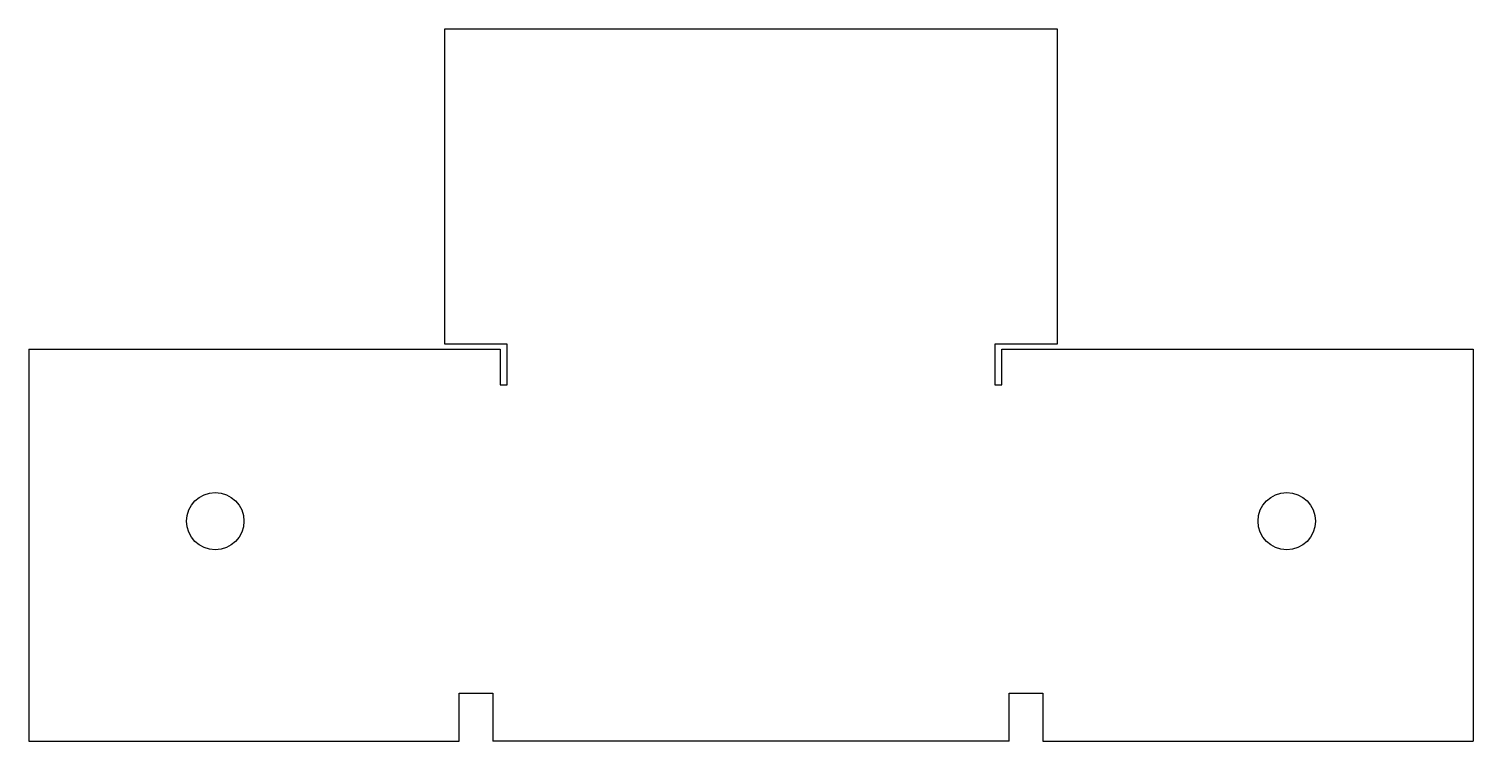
# Model space of a CAD drawing. Header units: inches. Extents: x -3.9 to 8.7, y -0.4 to 5.8.
import ezdxf

# ---------------------------------------------------------------- set-up
doc = ezdxf.new("R2010")
doc.units = ezdxf.units.IN
doc.header["$MEASUREMENT"] = 0

msp = doc.modelspace()

# ---------------------------------------------------------------- linework, layer by layer
at = {"color": 7, "linetype": 'Continuous', "lineweight": 25}
for p, q in [((-0.295, 3.045), (-0.295, 5.795)), ((-0.295, 5.795), (5.045, 5.795)), ((5.045, 5.795), (5.045, 3.045)), ((0.25, 3.045), (-0.295, 3.045)), ((0.25, 2.688), (0.25, 3.045)), ((5.045, 3.045), (4.5, 3.045)), ((4.5, 3.045), (4.5, 2.688)), ((-3.92, 3), (-3.92, -0.42)), ((-3.92, 3), (0.188, 3)), ((0.188, 3), (0.188, 2.688)), ((4.562, 2.688), (4.562, 3)), ((4.562, 3), (8.67, 3)), ((8.67, 3), (8.67, -0.42)), ((0.188, 2.688), (0.25, 2.688)), ((4.5, 2.688), (4.562, 2.688)), ((-0.17, 0), (0.125, 0)), ((-0.17, -0.42), (-0.17, 0)), ((0.125, 0), (0.125, -0.42)), ((4.625, 0), (4.92, 0)), ((4.625, -0.42), (4.625, 0)), ((4.92, 0), (4.92, -0.42)), ((-3.92, -0.42), (-0.17, -0.42)), ((4.625, -0.42), (0.125, -0.42)), ((4.92, -0.42), (8.67, -0.42))]:
    msp.add_line(p, q, dxfattribs=at)
for centre in [(-2.295, 1.5), (7.045, 1.5)]:
    msp.add_circle(centre, 0.25, dxfattribs=at)

doc.saveas('drawing.dxf')
